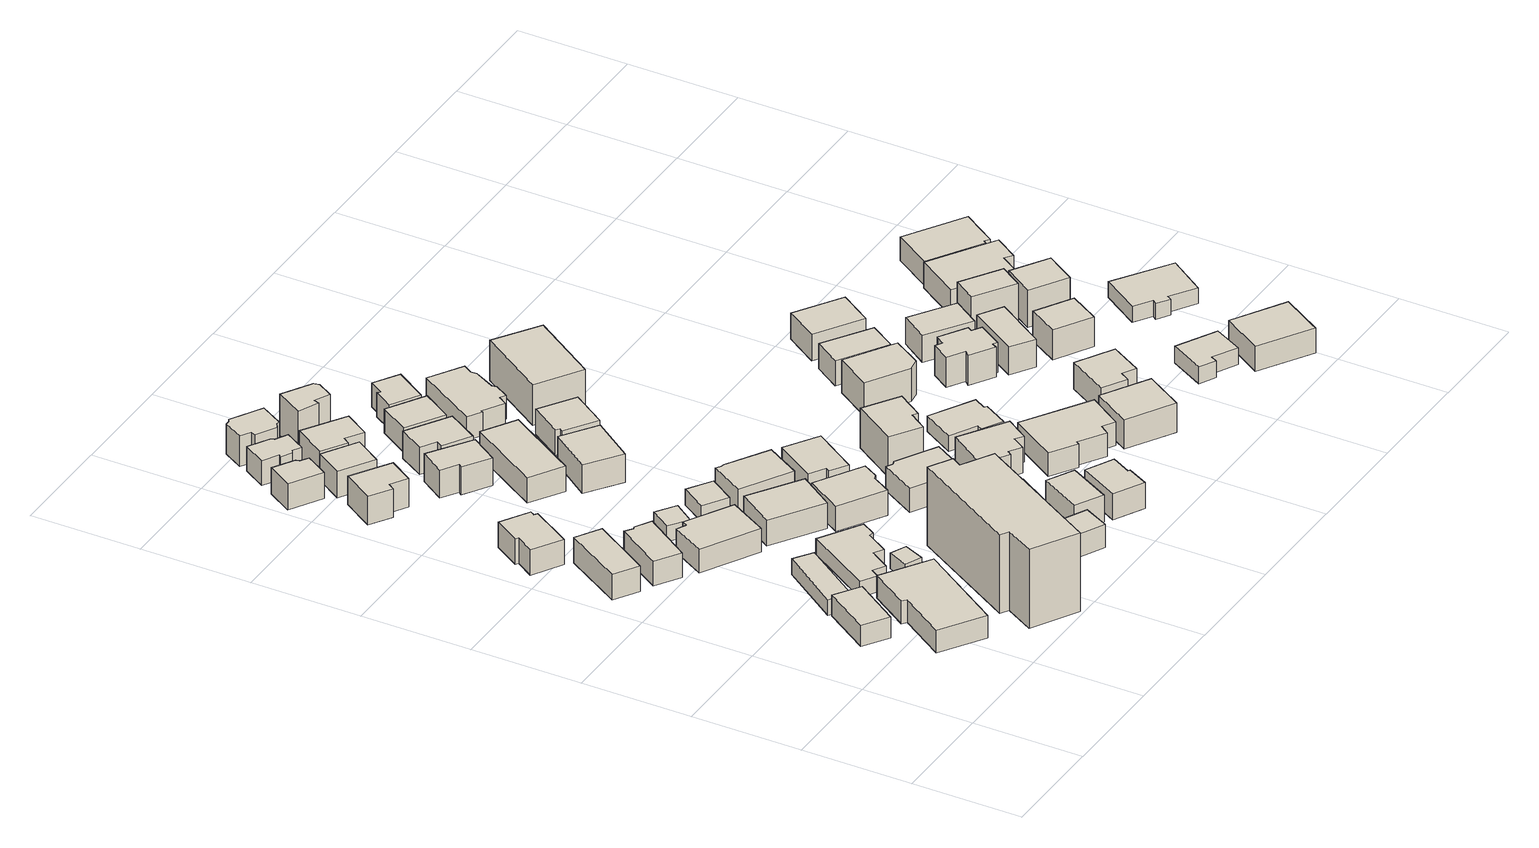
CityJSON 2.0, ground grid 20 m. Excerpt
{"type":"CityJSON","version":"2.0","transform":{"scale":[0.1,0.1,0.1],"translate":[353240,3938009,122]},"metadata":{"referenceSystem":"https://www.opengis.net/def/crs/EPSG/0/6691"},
"CityObjects":{
"building1":{"type":"Building","attributes":{"measuredHeight":4.6,"BuildingIDAttribute.prefecture":"14","BuildingIDAttribute.city":"14152","BuildingDetailAttribute.surveyYear":2015},"geometry":[{"type":"Solid","lod":"1","boundaries":[[[[0,1,2,3]],[[2,4,5,3]],[[1,6,4,2]],[[0,7,6,1]],[[3,5,7,0]],[[4,6,7,5]]]]}]},
"building2":{"type":"Building","attributes":{"usage":"411","measuredHeight":6,"storeysAboveGround":2,"BuildingIDAttribute.prefecture":"14","BuildingIDAttribute.city":"14152","BuildingDetailAttribute.totalFloorArea":105.89,"BuildingDetailAttribute.buildingFootprintArea":52.94,"BuildingDetailAttribute.buildingStructureType":"601","BuildingDetailAttribute.buildingStructureOrgType":"1","BuildingDetailAttribute.orgUsage":"10","BuildingDetailAttribute.surveyYear":2015},"geometry":[{"type":"Solid","lod":"1","boundaries":[[[[8,9,10,11]],[[10,12,13,11]],[[9,14,12,10]],[[8,15,14,9]],[[11,13,15,8]],[[12,14,15,13]]]]}]},
"building3":{"type":"Building","attributes":{"usage":"413","measuredHeight":6,"storeysAboveGround":2,"BuildingIDAttribute.prefecture":"14","BuildingIDAttribute.city":"14152","BuildingDetailAttribute.totalFloorArea":300.05,"BuildingDetailAttribute.buildingFootprintArea":150.02,"BuildingDetailAttribute.buildingStructureType":"601","BuildingDetailAttribute.buildingStructureOrgType":"1","BuildingDetailAttribute.orgUsage":"30","BuildingDetailAttribute.surveyYear":2015},"geometry":[{"type":"Solid","lod":"1","boundaries":[[[[16,17,18,19,20,21]],[[20,22,23,21]],[[19,24,22,20]],[[18,25,24,19]],[[17,26,25,18]],[[16,27,26,17]],[[21,23,27,16]],[[22,24,25,26,27,23]]]]}]},
"building4":{"type":"Building","attributes":{"usage":"413","storeysAboveGround":2,"BuildingIDAttribute.prefecture":"14","BuildingIDAttribute.city":"14152","BuildingDetailAttribute.totalFloorArea":141.41,"BuildingDetailAttribute.buildingFootprintArea":70.7,"BuildingDetailAttribute.buildingStructureType":"601","BuildingDetailAttribute.buildingStructureOrgType":"1","BuildingDetailAttribute.orgUsage":"30","BuildingDetailAttribute.surveyYear":2015},"geometry":[{"type":"Solid","lod":"1","boundaries":[[[[28,29,30,31]],[[30,32,33,31]],[[29,34,32,30]],[[28,35,34,29]],[[31,33,35,28]],[[32,34,35,33]]]]}]},
"building5":{"type":"Building","attributes":{"usage":"411","measuredHeight":5.7,"storeysAboveGround":2,"BuildingIDAttribute.prefecture":"14","BuildingIDAttribute.city":"14152","BuildingDetailAttribute.totalFloorArea":80.28,"BuildingDetailAttribute.buildingFootprintArea":40.14,"BuildingDetailAttribute.buildingStructureType":"601","BuildingDetailAttribute.buildingStructureOrgType":"1","BuildingDetailAttribute.orgUsage":"10","BuildingDetailAttribute.surveyYear":2015},"geometry":[{"type":"Solid","lod":"1","boundaries":[[[[36,37,38,39,40,41,42,43]],[[42,44,45,43]],[[41,46,44,42]],[[40,47,46,41]],[[39,48,47,40]],[[38,49,48,39]],[[37,50,49,38]],[[36,51,50,37]],[[43,45,51,36]],[[44,46,47,48,49,50,51,45]]]]}]},
"building6":{"type":"Building","attributes":{"usage":"411","measuredHeight":5.4,"storeysAboveGround":2,"BuildingIDAttribute.prefecture":"14","BuildingIDAttribute.city":"14152","BuildingDetailAttribute.totalFloorArea":88.8,"BuildingDetailAttribute.buildingFootprintArea":44.4,"BuildingDetailAttribute.buildingStructureType":"601","BuildingDetailAttribute.buildingStructureOrgType":"1","BuildingDetailAttribute.orgUsage":"10","BuildingDetailAttribute.surveyYear":2015},"geometry":[{"type":"Solid","lod":"1","boundaries":[[[[52,53,54,55,56,57]],[[56,58,59,57]],[[55,60,58,56]],[[54,61,60,55]],[[53,62,61,54]],[[52,63,62,53]],[[57,59,63,52]],[[58,60,61,62,63,59]]]]}]},
"building7":{"type":"Building","attributes":{"usage":"411","measuredHeight":6,"storeysAboveGround":2,"BuildingIDAttribute.prefecture":"14","BuildingIDAttribute.city":"14152","BuildingDetailAttribute.totalFloorArea":186.18,"BuildingDetailAttribute.buildingFootprintArea":93.09,"BuildingDetailAttribute.buildingStructureType":"610","BuildingDetailAttribute.buildingStructureOrgType":"2","BuildingDetailAttribute.orgUsage":"10","BuildingDetailAttribute.surveyYear":2015},"geometry":[{"type":"Solid","lod":"1","boundaries":[[[[64,65,66,67,68,69]],[[68,70,71,69]],[[67,72,70,68]],[[66,73,72,67]],[[65,74,73,66]],[[64,75,74,65]],[[69,71,75,64]],[[70,72,73,74,75,71]]]]}]},
"building8":{"type":"Building","attributes":{"usage":"411","storeysAboveGround":2,"BuildingIDAttribute.prefecture":"14","BuildingIDAttribute.city":"14152","BuildingDetailAttribute.totalFloorArea":163.72,"BuildingDetailAttribute.buildingFootprintArea":81.86,"BuildingDetailAttribute.buildingStructureType":"601","BuildingDetailAttribute.buildingStructureOrgType":"1","BuildingDetailAttribute.orgUsage":"10","BuildingDetailAttribute.surveyYear":2015},"geometry":[{"type":"Solid","lod":"1","boundaries":[[[[76,77,78,79,80,81,82,83,84,85]],[[84,86,87,85]],[[83,88,86,84]],[[82,89,88,83]],[[81,90,89,82]],[[80,91,90,81]],[[79,92,91,80]],[[78,93,92,79]],[[77,94,93,78]],[[76,95,94,77]],[[85,87,95,76]],[[86,88,89,90,91,92,93,94,95,87]]]]}]},
"building9":{"type":"Building","attributes":{"usage":"411","measuredHeight":5.7,"storeysAboveGround":2,"BuildingIDAttribute.prefecture":"14","BuildingIDAttribute.city":"14152","BuildingDetailAttribute.totalFloorArea":58.05,"BuildingDetailAttribute.buildingFootprintArea":29.03,"BuildingDetailAttribute.buildingStructureType":"601","BuildingDetailAttribute.buildingStructureOrgType":"1","BuildingDetailAttribute.orgUsage":"10","BuildingDetailAttribute.surveyYear":2015},"geometry":[{"type":"Solid","lod":"1","boundaries":[[[[96,97,98,99,100,101]],[[100,102,103,101]],[[99,104,102,100]],[[98,105,104,99]],[[97,106,105,98]],[[96,107,106,97]],[[101,103,107,96]],[[102,104,105,106,107,103]]]]}]},
"building10":{"type":"Building","attributes":{"usage":"411","storeysAboveGround":1,"BuildingIDAttribute.prefecture":"14","BuildingIDAttribute.city":"14152","BuildingDetailAttribute.totalFloorArea":13.09,"BuildingDetailAttribute.buildingFootprintArea":13.09,"BuildingDetailAttribute.buildingStructureType":"601","BuildingDetailAttribute.buildingStructureOrgType":"1","BuildingDetailAttribute.orgUsage":"10","BuildingDetailAttribute.surveyYear":2015},"geometry":[{"type":"Solid","lod":"1","boundaries":[[[[108,109,110,111]],[[110,112,113,111]],[[109,114,112,110]],[[108,115,114,109]],[[111,113,115,108]],[[112,114,115,113]]]]}]},
"building11":{"type":"Building","attributes":{"usage":"411","measuredHeight":6,"storeysAboveGround":2,"BuildingIDAttribute.prefecture":"14","BuildingIDAttribute.city":"14152","BuildingDetailAttribute.totalFloorArea":49.78,"BuildingDetailAttribute.buildingFootprintArea":24.89,"BuildingDetailAttribute.buildingStructureType":"601","BuildingDetailAttribute.buildingStructureOrgType":"1","BuildingDetailAttribute.orgUsage":"10","BuildingDetailAttribute.surveyYear":2015},"geometry":[{"type":"Solid","lod":"1","boundaries":[[[[116,117,118,119,120,121]],[[120,122,123,121]],[[119,124,122,120]],[[118,125,124,119]],[[117,126,125,118]],[[116,127,126,117]],[[121,123,127,116]],[[122,124,125,126,127,123]]]]}]},
"building12":{"type":"Building","attributes":{"usage":"414","measuredHeight":18.8,"storeysAboveGround":6,"BuildingIDAttribute.prefecture":"14","BuildingIDAttribute.city":"14152","BuildingDetailAttribute.totalFloorArea":1566.96,"BuildingDetailAttribute.buildingFootprintArea":261.16,"BuildingDetailAttribute.buildingStructureType":"610","BuildingDetailAttribute.buildingStructureOrgType":"2","BuildingDetailAttribute.orgUsage":"44","BuildingDetailAttribute.surveyYear":2015},"geometry":[{"type":"Solid","lod":"1","boundaries":[[[[128,129,130,131,132,133,134,135]],[[134,136,137,135]],[[133,138,136,134]],[[132,139,138,133]],[[131,140,139,132]],[[130,141,140,131]],[[129,142,141,130]],[[128,143,142,129]],[[135,137,143,128]],[[136,138,139,140,141,142,143,137]]]]}]},
"building13":{"type":"Building","attributes":{"BuildingIDAttribute.prefecture":"14","BuildingIDAttribute.city":"14152","BuildingDetailAttribute.surveyYear":2015},"geometry":[{"type":"Solid","lod":"1","boundaries":[[[[144,145,146,147]],[[146,148,149,147]],[[145,150,148,146]],[[144,151,150,145]],[[147,149,151,144]],[[148,150,151,149]]]]}]},
"building14":{"type":"Building","attributes":{"usage":"411","measuredHeight":5.6,"storeysAboveGround":2,"BuildingIDAttribute.prefecture":"14","BuildingIDAttribute.city":"14152","BuildingDetailAttribute.totalFloorArea":69.3,"BuildingDetailAttribute.buildingFootprintArea":34.65,"BuildingDetailAttribute.buildingStructureType":"601","BuildingDetailAttribute.buildingStructureOrgType":"1","BuildingDetailAttribute.orgUsage":"10","BuildingDetailAttribute.surveyYear":2015},"geometry":[{"type":"Solid","lod":"1","boundaries":[[[[152,153,154,155]],[[154,156,157,155]],[[153,158,156,154]],[[152,159,158,153]],[[155,157,159,152]],[[156,158,159,157]]]]}]},
"building15":{"type":"Building","attributes":{"usage":"411","measuredHeight":5.2,"storeysAboveGround":2,"BuildingIDAttribute.prefecture":"14","BuildingIDAttribute.city":"14152","BuildingDetailAttribute.totalFloorArea":59.67,"BuildingDetailAttribute.buildingFootprintArea":29.83,"BuildingDetailAttribute.buildingStructureType":"601","BuildingDetailAttribute.buildingStructureOrgType":"1","BuildingDetailAttribute.orgUsage":"10","BuildingDetailAttribute.surveyYear":2015},"geometry":[{"type":"Solid","lod":"1","boundaries":[[[[160,161,162,163,164,165,166,167,168,169]],[[168,170,171,169]],[[167,172,170,168]],[[166,173,172,167]],[[165,174,173,166]],[[164,175,174,165]],[[163,176,175,164]],[[162,177,176,163]],[[161,178,177,162]],[[160,179,178,161]],[[169,171,179,160]],[[170,172,173,174,175,176,177,178,179,171]]]]}]},
"building16":{"type":"Building","attributes":{"usage":"411","measuredHeight":6,"storeysAboveGround":2,"BuildingIDAttribute.prefecture":"14","BuildingIDAttribute.city":"14152","BuildingDetailAttribute.totalFloorArea":144.19,"BuildingDetailAttribute.buildingFootprintArea":72.1,"BuildingDetailAttribute.buildingStructureType":"601","BuildingDetailAttribute.buildingStructureOrgType":"1","BuildingDetailAttribute.orgUsage":"10","BuildingDetailAttribute.surveyYear":2015},"geometry":[{"type":"Solid","lod":"1","boundaries":[[[[180,181,182,183]],[[182,184,185,183]],[[181,186,184,182]],[[180,187,186,181]],[[183,185,187,180]],[[184,186,187,185]]]]}]},
"building17":{"type":"Building","attributes":{"usage":"411","measuredHeight":6.2,"storeysAboveGround":2,"BuildingIDAttribute.prefecture":"14","BuildingIDAttribute.city":"14152","BuildingDetailAttribute.totalFloorArea":109.78,"BuildingDetailAttribute.buildingFootprintArea":54.89,"BuildingDetailAttribute.buildingStructureType":"601","BuildingDetailAttribute.buildingStructureOrgType":"1","BuildingDetailAttribute.orgUsage":"10","BuildingDetailAttribute.surveyYear":2015},"geometry":[{"type":"Solid","lod":"1","boundaries":[[[[188,189,190,191,192,193]],[[192,194,195,193]],[[191,196,194,192]],[[190,197,196,191]],[[189,198,197,190]],[[188,199,198,189]],[[193,195,199,188]],[[194,196,197,198,199,195]]]]}]},
"building18":{"type":"Building","attributes":{"usage":"412","measuredHeight":6.4,"storeysAboveGround":2,"BuildingIDAttribute.prefecture":"14","BuildingIDAttribute.city":"14152","BuildingDetailAttribute.totalFloorArea":69.76,"BuildingDetailAttribute.buildingFootprintArea":34.88,"BuildingDetailAttribute.buildingStructureType":"601","BuildingDetailAttribute.buildingStructureOrgType":"1","BuildingDetailAttribute.orgUsage":"20","BuildingDetailAttribute.surveyYear":2015},"geometry":[{"type":"Solid","lod":"1","boundaries":[[[[200,201,202,203,204,205,206,207,208,209]],[[208,210,211,209]],[[207,212,210,208]],[[206,213,212,207]],[[205,214,213,206]],[[204,215,214,205]],[[203,216,215,204]],[[202,217,216,203]],[[201,218,217,202]],[[200,219,218,201]],[[209,211,219,200]],[[210,212,213,214,215,216,217,218,219,211]]]]}]},
"building19":{"type":"Building","attributes":{"BuildingIDAttribute.prefecture":"14","BuildingIDAttribute.city":"14152","BuildingDetailAttribute.surveyYear":2015},"geometry":[{"type":"Solid","lod":"1","boundaries":[[[[220,221,222,223]],[[222,224,225,223]],[[221,226,224,222]],[[220,227,226,221]],[[223,225,227,220]],[[224,226,227,225]]]]}]},
"building20":{"type":"Building","attributes":{"usage":"411","measuredHeight":5.7,"storeysAboveGround":2,"BuildingIDAttribute.prefecture":"14","BuildingIDAttribute.city":"14152","BuildingDetailAttribute.totalFloorArea":49.95,"BuildingDetailAttribute.buildingFootprintArea":24.97,"BuildingDetailAttribute.buildingStructureType":"601","BuildingDetailAttribute.buildingStructureOrgType":"1","BuildingDetailAttribute.orgUsage":"10","BuildingDetailAttribute.surveyYear":2015},"geometry":[{"type":"Solid","lod":"1","boundaries":[[[[228,229,230,231,232,233]],[[232,234,235,233]],[[231,236,234,232]],[[230,237,236,231]],[[229,238,237,230]],[[228,239,238,229]],[[233,235,239,228]],[[234,236,237,238,239,235]]]]}]},
"building21":{"type":"Building","attributes":{"usage":"413","measuredHeight":4.7,"storeysAboveGround":2,"BuildingIDAttribute.prefecture":"14","BuildingIDAttribute.city":"14152","BuildingDetailAttribute.totalFloorArea":68.9,"BuildingDetailAttribute.buildingFootprintArea":34.45,"BuildingDetailAttribute.buildingStructureType":"601","BuildingDetailAttribute.buildingStructureOrgType":"1","BuildingDetailAttribute.orgUsage":"30","BuildingDetailAttribute.surveyYear":2015},"geometry":[{"type":"Solid","lod":"1","boundaries":[[[[240,241,242,243]],[[242,244,245,243]],[[241,246,244,242]],[[240,247,246,241]],[[243,245,247,240]],[[244,246,247,245]]]]}]},
"building22":{"type":"Building","attributes":{"usage":"412","measuredHeight":5.2,"storeysAboveGround":2,"BuildingIDAttribute.prefecture":"14","BuildingIDAttribute.city":"14152","BuildingDetailAttribute.totalFloorArea":180.11,"BuildingDetailAttribute.buildingFootprintArea":90.05,"BuildingDetailAttribute.buildingStructureType":"601","BuildingDetailAttribute.buildingStructureOrgType":"1","BuildingDetailAttribute.orgUsage":"20","BuildingDetailAttribute.surveyYear":2015},"geometry":[{"type":"Solid","lod":"1","boundaries":[[[[248,249,250,251]],[[250,252,253,251]],[[249,254,252,250]],[[248,255,254,249]],[[251,253,255,248]],[[252,254,255,253]]]]}]},
"building23":{"type":"Building","attributes":{"usage":"411","measuredHeight":5.9,"storeysAboveGround":1,"BuildingIDAttribute.prefecture":"14","BuildingIDAttribute.city":"14152","BuildingDetailAttribute.totalFloorArea":75.2,"BuildingDetailAttribute.buildingFootprintArea":75.2,"BuildingDetailAttribute.buildingStructureType":"601","BuildingDetailAttribute.buildingStructureOrgType":"1","BuildingDetailAttribute.orgUsage":"10","BuildingDetailAttribute.surveyYear":2015},"geometry":[{"type":"Solid","lod":"1","boundaries":[[[[256,257,258,259,260,261]],[[260,262,263,261]],[[259,264,262,260]],[[258,265,264,259]],[[257,266,265,258]],[[256,267,266,257]],[[261,263,267,256]],[[262,264,265,266,267,263]]]]}]},
"building24":{"type":"Building","attributes":{"usage":"411","measuredHeight":5.9,"storeysAboveGround":2,"BuildingIDAttribute.prefecture":"14","BuildingIDAttribute.city":"14152","BuildingDetailAttribute.totalFloorArea":64.54,"BuildingDetailAttribute.buildingFootprintArea":32.27,"BuildingDetailAttribute.buildingStructureType":"601","BuildingDetailAttribute.buildingStructureOrgType":"1","BuildingDetailAttribute.orgUsage":"10","BuildingDetailAttribute.surveyYear":2015},"geometry":[{"type":"Solid","lod":"1","boundaries":[[[[268,269,270,271,272,273]],[[272,274,275,273]],[[271,276,274,272]],[[270,277,276,271]],[[269,278,277,270]],[[268,279,278,269]],[[273,275,279,268]],[[274,276,277,278,279,275]]]]}]},
"building25":{"type":"Building","attributes":{"usage":"411","measuredHeight":5.9,"storeysAboveGround":2,"BuildingIDAttribute.prefecture":"14","BuildingIDAttribute.city":"14152","BuildingDetailAttribute.totalFloorArea":127.9,"BuildingDetailAttribute.buildingFootprintArea":63.95,"BuildingDetailAttribute.buildingStructureType":"601","BuildingDetailAttribute.buildingStructureOrgType":"1","BuildingDetailAttribute.orgUsage":"10","BuildingDetailAttribute.surveyYear":2015},"geometry":[{"type":"Solid","lod":"1","boundaries":[[[[280,281,282,283,284,285]],[[284,286,287,285]],[[283,288,286,284]],[[282,289,288,283]],[[281,290,289,282]],[[280,291,290,281]],[[285,287,291,280]],[[286,288,289,290,291,287]]]]}]},
"building26":{"type":"Building","attributes":{"usage":"411","measuredHeight":6.4,"storeysAboveGround":2,"BuildingIDAttribute.prefecture":"14","BuildingIDAttribute.city":"14152","BuildingDetailAttribute.totalFloorArea":92.54,"BuildingDetailAttribute.buildingFootprintArea":46.27,"BuildingDetailAttribute.buildingStructureType":"601","BuildingDetailAttribute.buildingStructureOrgType":"1","BuildingDetailAttribute.orgUsage":"10","BuildingDetailAttribute.surveyYear":2015},"geometry":[{"type":"Solid","lod":"1","boundaries":[[[[292,293,294,295]],[[294,296,297,295]],[[293,298,296,294]],[[292,299,298,293]],[[295,297,299,292]],[[296,298,299,297]]]]}]},
"building27":{"type":"Building","attributes":{"usage":"411","measuredHeight":8.4,"storeysAboveGround":3,"BuildingIDAttribute.prefecture":"14","BuildingIDAttribute.city":"14152","BuildingDetailAttribute.totalFloorArea":86.02,"BuildingDetailAttribute.buildingFootprintArea":28.67,"BuildingDetailAttribute.buildingStructureType":"601","BuildingDetailAttribute.buildingStructureOrgType":"1","BuildingDetailAttribute.orgUsage":"10","BuildingDetailAttribute.surveyYear":2015},"geometry":[{"type":"Solid","lod":"1","boundaries":[[[[300,301,302,303,304,305,306]],[[305,307,308,306]],[[304,309,307,305]],[[303,310,309,304]],[[302,311,310,303]],[[301,312,311,302]],[[300,313,312,301]],[[306,308,313,300]],[[307,309,310,311,312,313,308]]]]}]},
"building28":{"type":"Building","attributes":{"usage":"411","storeysAboveGround":2,"BuildingIDAttribute.prefecture":"14","BuildingIDAttribute.city":"14152","BuildingDetailAttribute.totalFloorArea":96.81,"BuildingDetailAttribute.buildingFootprintArea":48.41,"BuildingDetailAttribute.buildingStructureType":"601","BuildingDetailAttribute.buildingStructureOrgType":"1","BuildingDetailAttribute.orgUsage":"10","BuildingDetailAttribute.surveyYear":2015},"geometry":[{"type":"Solid","lod":"1","boundaries":[[[[314,315,316,317,318,319]],[[318,320,321,319]],[[317,322,320,318]],[[316,323,322,317]],[[315,324,323,316]],[[314,325,324,315]],[[319,321,325,314]],[[320,322,323,324,325,321]]]]}]},
"building29":{"type":"Building","attributes":{"usage":"411","measuredHeight":5.3,"storeysAboveGround":2,"BuildingIDAttribute.prefecture":"14","BuildingIDAttribute.city":"14152","BuildingDetailAttribute.totalFloorArea":62.29,"BuildingDetailAttribute.buildingFootprintArea":31.14,"BuildingDetailAttribute.buildingStructureType":"601","BuildingDetailAttribute.buildingStructureOrgType":"1","BuildingDetailAttribute.orgUsage":"10","BuildingDetailAttribute.surveyYear":2015},"geometry":[{"type":"Solid","lod":"1","boundaries":[[[[326,327,328,329]],[[328,330,331,329]],[[327,332,330,328]],[[326,333,332,327]],[[329,331,333,326]],[[330,332,333,331]]]]}]},
"building30":{"type":"Building","attributes":{"usage":"411","measuredHeight":5.7,"storeysAboveGround":2,"BuildingIDAttribute.prefecture":"14","BuildingIDAttribute.city":"14152","BuildingDetailAttribute.totalFloorArea":80.16,"BuildingDetailAttribute.buildingFootprintArea":40.08,"BuildingDetailAttribute.buildingStructureType":"601","BuildingDetailAttribute.buildingStructureOrgType":"1","BuildingDetailAttribute.orgUsage":"10","BuildingDetailAttribute.surveyYear":2015},"geometry":[{"type":"Solid","lod":"1","boundaries":[[[[334,335,336,337]],[[336,338,339,337]],[[335,340,338,336]],[[334,341,340,335]],[[337,339,341,334]],[[338,340,341,339]]]]}]},
"building31":{"type":"Building","attributes":{"usage":"411","measuredHeight":5.5,"storeysAboveGround":2,"BuildingIDAttribute.prefecture":"14","BuildingIDAttribute.city":"14152","BuildingDetailAttribute.totalFloorArea":132.41,"BuildingDetailAttribute.buildingFootprintArea":66.21,"BuildingDetailAttribute.buildingStructureType":"601","BuildingDetailAttribute.buildingStructureOrgType":"1","BuildingDetailAttribute.orgUsage":"10","BuildingDetailAttribute.surveyYear":2015},"geometry":[{"type":"Solid","lod":"1","boundaries":[[[[342,343,344,345,346,347,348,349]],[[348,350,351,349]],[[347,352,350,348]],[[346,353,352,347]],[[345,354,353,346]],[[344,355,354,345]],[[343,356,355,344]],[[342,357,356,343]],[[349,351,357,342]],[[350,352,353,354,355,356,357,351]]]]}]},
"building32":{"type":"Building","attributes":{"usage":"412","measuredHeight":4.6,"storeysAboveGround":2,"BuildingIDAttribute.prefecture":"14","BuildingIDAttribute.city":"14152","BuildingDetailAttribute.totalFloorArea":107.12,"BuildingDetailAttribute.buildingFootprintArea":53.56,"BuildingDetailAttribute.buildingStructureType":"601","BuildingDetailAttribute.buildingStructureOrgType":"1","BuildingDetailAttribute.orgUsage":"20","BuildingDetailAttribute.surveyYear":2015},"geometry":[{"type":"Solid","lod":"1","boundaries":[[[[358,359,360,361,362,363]],[[362,364,365,363]],[[361,366,364,362]],[[360,367,366,361]],[[359,368,367,360]],[[358,369,368,359]],[[363,365,369,358]],[[364,366,367,368,369,365]]]]}]},
"building33":{"type":"Building","attributes":{"usage":"411","measuredHeight":5.5,"storeysAboveGround":2,"BuildingIDAttribute.prefecture":"14","BuildingIDAttribute.city":"14152","BuildingDetailAttribute.totalFloorArea":79.82,"BuildingDetailAttribute.buildingFootprintArea":39.91,"BuildingDetailAttribute.buildingStructureType":"601","BuildingDetailAttribute.buildingStructureOrgType":"1","BuildingDetailAttribute.orgUsage":"10","BuildingDetailAttribute.surveyYear":2015},"geometry":[{"type":"Solid","lod":"1","boundaries":[[[[370,371,372,373,374,375]],[[374,376,377,375]],[[373,378,376,374]],[[372,379,378,373]],[[371,380,379,372]],[[370,381,380,371]],[[375,377,381,370]],[[376,378,379,380,381,377]]]]}]},
"building34":{"type":"Building","attributes":{"usage":"411","measuredHeight":5.6,"storeysAboveGround":2,"BuildingIDAttribute.prefecture":"14","BuildingIDAttribute.city":"14152","BuildingDetailAttribute.totalFloorArea":82.02,"BuildingDetailAttribute.buildingFootprintArea":41.01,"BuildingDetailAttribute.buildingStructureType":"601","BuildingDetailAttribute.buildingStructureOrgType":"1","BuildingDetailAttribute.orgUsage":"10","BuildingDetailAttribute.surveyYear":2015},"geometry":[{"type":"Solid","lod":"1","boundaries":[[[[382,383,384,385,386,387]],[[386,388,389,387]],[[385,390,388,386]],[[384,391,390,385]],[[383,392,391,384]],[[382,393,392,383]],[[387,389,393,382]],[[388,390,391,392,393,389]]]]}]},
"building35":{"type":"Building","attributes":{"usage":"411","measuredHeight":5,"storeysAboveGround":2,"BuildingIDAttribute.prefecture":"14","BuildingIDAttribute.city":"14152","BuildingDetailAttribute.totalFloorArea":56.29,"BuildingDetailAttribute.buildingFootprintArea":28.15,"BuildingDetailAttribute.buildingStructureType":"601","BuildingDetailAttribute.buildingStructureOrgType":"1","BuildingDetailAttribute.orgUsage":"10","BuildingDetailAttribute.surveyYear":2015},"geometry":[{"type":"Solid","lod":"1","boundaries":[[[[394,395,396,397,398,399]],[[398,400,401,399]],[[397,402,400,398]],[[396,403,402,397]],[[395,404,403,396]],[[394,405,404,395]],[[399,401,405,394]],[[400,402,403,404,405,401]]]]}]},
"building36":{"type":"Building","attributes":{"usage":"411","measuredHeight":6,"storeysAboveGround":2,"BuildingIDAttribute.prefecture":"14","BuildingIDAttribute.city":"14152","BuildingDetailAttribute.totalFloorArea":165.97,"BuildingDetailAttribute.buildingFootprintArea":82.99,"BuildingDetailAttribute.buildingStructureType":"601","BuildingDetailAttribute.buildingStructureOrgType":"1","BuildingDetailAttribute.orgUsage":"10","BuildingDetailAttribute.surveyYear":2015},"geometry":[{"type":"Solid","lod":"1","boundaries":[[[[406,407,408,409,410,411,412,413,414,415,416,417]],[[416,418,419,417]],[[415,420,418,416]],[[414,421,420,415]],[[413,422,421,414]],[[412,423,422,413]],[[411,424,423,412]],[[410,425,424,411]],[[409,426,425,410]],[[408,427,426,409]],[[407,428,427,408]],[[406,429,428,407]],[[417,419,429,406]],[[418,420,421,422,423,424,425,426,427,428,429,419]]]]}]},
"building37":{"type":"Building","attributes":{"usage":"413","measuredHeight":8,"storeysAboveGround":3,"BuildingIDAttribute.prefecture":"14","BuildingIDAttribute.city":"14152","BuildingDetailAttribute.totalFloorArea":166.76,"BuildingDetailAttribute.buildingFootprintArea":55.59,"BuildingDetailAttribute.buildingStructureType":"601","BuildingDetailAttribute.buildingStructureOrgType":"1","BuildingDetailAttribute.orgUsage":"30","BuildingDetailAttribute.surveyYear":2015},"geometry":[{"type":"Solid","lod":"1","boundaries":[[[[430,431,432,433,434,435]],[[434,436,437,435]],[[433,438,436,434]],[[432,439,438,433]],[[431,440,439,432]],[[430,441,440,431]],[[435,437,441,430]],[[436,438,439,440,441,437]]]]}]},
"building38":{"type":"Building","attributes":{"usage":"411","measuredHeight":5.6,"storeysAboveGround":2,"BuildingIDAttribute.prefecture":"14","BuildingIDAttribute.city":"14152","BuildingDetailAttribute.totalFloorArea":98.26,"BuildingDetailAttribute.buildingFootprintArea":49.13,"BuildingDetailAttribute.buildingStructureType":"601","BuildingDetailAttribute.buildingStructureOrgType":"1","BuildingDetailAttribute.orgUsage":"10","BuildingDetailAttribute.surveyYear":2015},"geometry":[{"type":"Solid","lod":"1","boundaries":[[[[442,443,444,445,446,447,448,449,450,451]],[[450,452,453,451]],[[449,454,452,450]],[[448,455,454,449]],[[447,456,455,448]],[[446,457,456,447]],[[445,458,457,446]],[[444,459,458,445]],[[443,460,459,444]],[[442,461,460,443]],[[451,453,461,442]],[[452,454,455,456,457,458,459,460,461,453]]]]}]},
"building39":{"type":"Building","attributes":{"usage":"414","measuredHeight":7.9,"storeysAboveGround":3,"BuildingIDAttribute.prefecture":"14","BuildingIDAttribute.city":"14152","BuildingDetailAttribute.totalFloorArea":394.83,"BuildingDetailAttribute.buildingFootprintArea":131.61,"BuildingDetailAttribute.buildingStructureType":"610","BuildingDetailAttribute.buildingStructureOrgType":"2","BuildingDetailAttribute.orgUsage":"44","BuildingDetailAttribute.surveyYear":2015},"geometry":[{"type":"Solid","lod":"1","boundaries":[[[[462,463,464,465]],[[464,466,467,465]],[[463,468,466,464]],[[462,469,468,463]],[[465,467,469,462]],[[466,468,469,467]]]]}]},
"building40":{"type":"Building","attributes":{"usage":"411","measuredHeight":5.4,"storeysAboveGround":2,"BuildingIDAttribute.prefecture":"14","BuildingIDAttribute.city":"14152","BuildingDetailAttribute.totalFloorArea":158.38,"BuildingDetailAttribute.buildingFootprintArea":79.19,"BuildingDetailAttribute.buildingStructureType":"601","BuildingDetailAttribute.buildingStructureOrgType":"1","BuildingDetailAttribute.orgUsage":"10","BuildingDetailAttribute.surveyYear":2015},"geometry":[{"type":"Solid","lod":"1","boundaries":[[[[470,471,472,473,474,475,476,477]],[[476,478,479,477]],[[475,480,478,476]],[[474,481,480,475]],[[473,482,481,474]],[[472,483,482,473]],[[471,484,483,472]],[[470,485,484,471]],[[477,479,485,470]],[[478,480,481,482,483,484,485,479]]]]}]},
"building41":{"type":"Building","attributes":{"usage":"411","storeysAboveGround":2,"BuildingIDAttribute.prefecture":"14","BuildingIDAttribute.city":"14152","BuildingDetailAttribute.totalFloorArea":113.69,"BuildingDetailAttribute.buildingFootprintArea":56.84,"BuildingDetailAttribute.buildingStructureType":"601","BuildingDetailAttribute.buildingStructureOrgType":"1","BuildingDetailAttribute.orgUsage":"10","BuildingDetailAttribute.surveyYear":2015},"geometry":[{"type":"Solid","lod":"1","boundaries":[[[[486,487,488,489,490,491,492,493]],[[492,494,495,493]],[[491,496,494,492]],[[490,497,496,491]],[[489,498,497,490]],[[488,499,498,489]],[[487,500,499,488]],[[486,501,500,487]],[[493,495,501,486]],[[494,496,497,498,499,500,501,495]]]]}]},
"building42":{"type":"Building","attributes":{"usage":"411","measuredHeight":6.6,"storeysAboveGround":2,"BuildingIDAttribute.prefecture":"14","BuildingIDAttribute.city":"14152","BuildingDetailAttribute.totalFloorArea":132.36,"BuildingDetailAttribute.buildingFootprintArea":66.18,"BuildingDetailAttribute.buildingStructureType":"601","BuildingDetailAttribute.buildingStructureOrgType":"1","BuildingDetailAttribute.orgUsage":"10","BuildingDetailAttribute.surveyYear":2015},"geometry":[{"type":"Solid","lod":"1","boundaries":[[[[502,503,504,505]],[[504,506,507,505]],[[503,508,506,504]],[[502,509,508,503]],[[505,507,509,502]],[[506,508,509,507]]]]}]},
"building43":{"type":"Building","attributes":{"usage":"411","measuredHeight":7.8,"storeysAboveGround":2,"BuildingIDAttribute.prefecture":"14","BuildingIDAttribute.city":"14152","BuildingDetailAttribute.totalFloorArea":71.87,"BuildingDetailAttribute.buildingFootprintArea":35.94,"BuildingDetailAttribute.buildingStructureType":"601","BuildingDetailAttribute.buildingStructureOrgType":"1","BuildingDetailAttribute.orgUsage":"10","BuildingDetailAttribute.surveyYear":2015},"geometry":[{"type":"Solid","lod":"1","boundaries":[[[[510,511,512,513,514]],[[513,515,516,514]],[[512,517,515,513]],[[511,518,517,512]],[[510,519,518,511]],[[514,516,519,510]],[[515,517,518,519,516]]]]}]},
"building44":{"type":"Building","attributes":{"usage":"411","measuredHeight":5.4,"storeysAboveGround":1,"BuildingIDAttribute.prefecture":"14","BuildingIDAttribute.city":"14152","BuildingDetailAttribute.totalFloorArea":42.52,"BuildingDetailAttribute.buildingFootprintArea":42.52,"BuildingDetailAttribute.buildingStructureType":"601","BuildingDetailAttribute.buildingStructureOrgType":"1","BuildingDetailAttribute.orgUsage":"10","BuildingDetailAttribute.surveyYear":2015},"geometry":[{"type":"Solid","lod":"1","boundaries":[[[[520,521,522,523]],[[522,524,525,523]],[[521,526,524,522]],[[520,527,526,521]],[[523,525,527,520]],[[524,526,527,525]]]]}]},
"building45":{"type":"Building","attributes":{"usage":"411","measuredHeight":6.1,"storeysAboveGround":2,"BuildingIDAttribute.prefecture":"14","BuildingIDAttribute.city":"14152","BuildingDetailAttribute.totalFloorArea":101.94,"BuildingDetailAttribute.buildingFootprintArea":50.97,"BuildingDetailAttribute.buildingStructureType":"601","BuildingDetailAttribute.buildingStructureOrgType":"1","BuildingDetailAttribute.orgUsage":"10","BuildingDetailAttribute.surveyYear":2015},"geometry":[{"type":"Solid","lod":"1","boundaries":[[[[528,529,530,531,532,533]],[[532,534,535,533]],[[531,536,534,532]],[[530,537,536,531]],[[529,538,537,530]],[[528,539,538,529]],[[533,535,539,528]],[[534,536,537,538,539,535]]]]}]},
"building46":{"type":"Building","attributes":{"usage":"411","measuredHeight":6.7,"storeysAboveGround":2,"BuildingIDAttribute.prefecture":"14","BuildingIDAttribute.city":"14152","BuildingDetailAttribute.totalFloorArea":74.41,"BuildingDetailAttribute.buildingFootprintArea":37.21,"BuildingDetailAttribute.buildingStructureType":"601","BuildingDetailAttribute.buildingStructureOrgType":"1","BuildingDetailAttribute.orgUsage":"10","BuildingDetailAttribute.surveyYear":2015},"geometry":[{"type":"Solid","lod":"1","boundaries":[[[[540,541,542,543,544,545,546,547,548,549,550,551]],[[550,552,553,551]],[[549,554,552,550]],[[548,555,554,549]],[[547,556,555,548]],[[546,557,556,547]],[[545,558,557,546]],[[544,559,558,545]],[[543,560,559,544]],[[542,561,560,543]],[[541,562,561,542]],[[540,563,562,541]],[[551,553,563,540]],[[552,554,555,556,557,558,559,560,561,562,563,553]]]]}]},
"building47":{"type":"Building","attributes":{"usage":"411","measuredHeight":5.9,"storeysAboveGround":2,"BuildingIDAttribute.prefecture":"14","BuildingIDAttribute.city":"14152","BuildingDetailAttribute.totalFloorArea":148.12,"BuildingDetailAttribute.buildingFootprintArea":74.06,"BuildingDetailAttribute.buildingStructureType":"601","BuildingDetailAttribute.buildingStructureOrgType":"1","BuildingDetailAttribute.orgUsage":"10","BuildingDetailAttribute.surveyYear":2015},"geometry":[{"type":"Solid","lod":"1","boundaries":[[[[564,565,566,567]],[[566,568,569,567]],[[565,570,568,566]],[[564,571,570,565]],[[567,569,571,564]],[[568,570,571,569]]]]}]},
"building48":{"type":"Building","attributes":{"usage":"411","measuredHeight":6,"storeysAboveGround":2,"BuildingIDAttribute.prefecture":"14","BuildingIDAttribute.city":"14152","BuildingDetailAttribute.totalFloorArea":88.95,"BuildingDetailAttribute.buildingFootprintArea":44.48,"BuildingDetailAttribute.buildingStructureType":"601","BuildingDetailAttribute.buildingStructureOrgType":"1","BuildingDetailAttribute.orgUsage":"10","BuildingDetailAttribute.surveyYear":2015},"geometry":[{"type":"Solid","lod":"1","boundaries":[[[[572,573,574,575]],[[574,576,577,575]],[[573,578,576,574]],[[572,579,578,573]],[[575,577,579,572]],[[576,578,579,577]]]]}]},
"building49":{"type":"Building","attributes":{"usage":"411","measuredHeight":5.5,"storeysAboveGround":2,"BuildingIDAttribute.prefecture":"14","BuildingIDAttribute.city":"14152","BuildingDetailAttribute.totalFloorArea":74.82,"BuildingDetailAttribute.buildingFootprintArea":37.41,"BuildingDetailAttribute.buildingStructureType":"601","BuildingDetailAttribute.buildingStructureOrgType":"1","BuildingDetailAttribute.orgUsage":"10","BuildingDetailAttribute.surveyYear":2015},"geometry":[{"type":"Solid","lod":"1","boundaries":[[[[580,581,582,583]],[[582,584,585,583]],[[581,586,584,582]],[[580,587,586,581]],[[583,585,587,580]],[[584,586,587,585]]]]}]},
"building50":{"type":"Building","attributes":{"usage":"411","measuredHeight":5,"storeysAboveGround":2,"BuildingIDAttribute.prefecture":"14","BuildingIDAttribute.city":"14152","BuildingDetailAttribute.totalFloorArea":87.58,"BuildingDetailAttribute.buildingFootprintArea":43.79,"BuildingDetailAttribute.buildingStructureType":"601","BuildingDetailAttribute.buildingStructureOrgType":"1","BuildingDetailAttribute.orgUsage":"10","BuildingDetailAttribute.surveyYear":2015},"geometry":[{"type":"Solid","lod":"1","boundaries":[[[[588,589,590,591,592,593]],[[592,594,595,593]],[[591,596,594,592]],[[590,597,596,591]],[[589,598,597,590]],[[588,599,598,589]],[[593,595,599,588]],[[594,596,597,598,599,595]]]]}]},
"building51":{"type":"Building","attributes":{"usage":"411","measuredHeight":6.3,"storeysAboveGround":2,"BuildingIDAttribute.prefecture":"14","BuildingIDAttribute.city":"14152","BuildingDetailAttribute.totalFloorArea":79.43,"BuildingDetailAttribute.buildingFootprintArea":39.72,"BuildingDetailAttribute.buildingStructureType":"601","BuildingDetailAttribute.buildingStructureOrgType":"1","BuildingDetailAttribute.orgUsage":"10","BuildingDetailAttribute.surveyYear":2015},"geometry":[{"type":"Solid","lod":"1","boundaries":[[[[600,601,602,603]],[[602,604,605,603]],[[601,606,604,602]],[[600,607,606,601]],[[603,605,607,600]],[[604,606,607,605]]]]}]},
"building52":{"type":"Building","attributes":{"usage":"411","measuredHeight":7.9,"storeysAboveGround":3,"BuildingIDAttribute.prefecture":"14","BuildingIDAttribute.city":"14152","BuildingDetailAttribute.totalFloorArea":104.24,"BuildingDetailAttribute.buildingFootprintArea":34.75,"BuildingDetailAttribute.buildingStructureType":"601","BuildingDetailAttribute.buildingStructureOrgType":"1","BuildingDetailAttribute.orgUsage":"10","BuildingDetailAttribute.surveyYear":2015},"geometry":[{"type":"Solid","lod":"1","boundaries":[[[[608,609,610,611]],[[610,612,613,611]],[[609,614,612,610]],[[608,615,614,609]],[[611,613,615,608]],[[612,614,615,613]]]]}]},
"building53":{"type":"Building","attributes":{"usage":"411","measuredHeight":6.4,"storeysAboveGround":2,"BuildingIDAttribute.prefecture":"14","BuildingIDAttribute.city":"14152","BuildingDetailAttribute.totalFloorArea":160.02,"BuildingDetailAttribute.buildingFootprintArea":80.01,"BuildingDetailAttribute.buildingStructureType":"601","BuildingDetailAttribute.buildingStructureOrgType":"1","BuildingDetailAttribute.orgUsage":"10","BuildingDetailAttribute.surveyYear":2015},"geometry":[{"type":"Solid","lod":"1","boundaries":[[[[616,617,618,619]],[[618,620,621,619]],[[617,622,620,618]],[[616,623,622,617]],[[619,621,623,616]],[[620,622,623,621]]]]}]},
"building54":{"type":"Building","attributes":{"usage":"411","measuredHeight":7.4,"storeysAboveGround":3,"BuildingIDAttribute.prefecture":"14","BuildingIDAttribute.city":"14152","BuildingDetailAttribute.totalFloorArea":126.03,"BuildingDetailAttribute.buildingFootprintArea":42.01,"BuildingDetailAttribute.buildingStructureType":"610","BuildingDetailAttribute.buildingStructureOrgType":"2","BuildingDetailAttribute.orgUsage":"10","BuildingDetailAttribute.surveyYear":2015},"geometry":[{"type":"Solid","lod":"1","boundaries":[[[[624,625,626,627]],[[626,628,629,627]],[[625,630,628,626]],[[624,631,630,625]],[[627,629,631,624]],[[628,630,631,629]]]]}]},
"building55":{"type":"Building","attributes":{"usage":"411","measuredHeight":6,"storeysAboveGround":2,"BuildingIDAttribute.prefecture":"14","BuildingIDAttribute.city":"14152","BuildingDetailAttribute.totalFloorArea":196.58,"BuildingDetailAttribute.buildingFootprintArea":98.29,"BuildingDetailAttribute.buildingStructureType":"601","BuildingDetailAttribute.buildingStructureOrgType":"1","BuildingDetailAttribute.orgUsage":"10","BuildingDetailAttribute.surveyYear":2015},"geometry":[{"type":"Solid","lod":"1","boundaries":[[[[632,633,634,635,636,637]],[[636,638,639,637]],[[635,640,638,636]],[[634,641,640,635]],[[633,642,641,634]],[[632,643,642,633]],[[637,639,643,632]],[[638,640,641,642,643,639]]]]}]},
"building56":{"type":"Building","attributes":{"usage":"411","storeysAboveGround":2,"BuildingIDAttribute.prefecture":"14","BuildingIDAttribute.city":"14152","BuildingDetailAttribute.totalFloorArea":135.21,"BuildingDetailAttribute.buildingFootprintArea":67.61,"BuildingDetailAttribute.buildingStructureType":"601","BuildingDetailAttribute.buildingStructureOrgType":"1","BuildingDetailAttribute.orgUsage":"10","BuildingDetailAttribute.surveyYear":2015},"geometry":[{"type":"Solid","lod":"1","boundaries":[[[[644,645,646,647,648,649,650,651]],[[650,652,653,651]],[[649,654,652,650]],[[648,655,654,649]],[[647,656,655,648]],[[646,657,656,647]],[[645,658,657,646]],[[644,659,658,645]],[[651,653,659,644]],[[652,654,655,656,657,658,659,653]]]]}]},
"building57":{"type":"Building","attributes":{"usage":"411","measuredHeight":5.2,"storeysAboveGround":2,"BuildingIDAttribute.prefecture":"14","BuildingIDAttribute.city":"14152","BuildingDetailAttribute.totalFloorArea":120.86,"BuildingDetailAttribute.buildingFootprintArea":60.43,"BuildingDetailAttribute.buildingStructureType":"601","BuildingDetailAttribute.buildingStructureOrgType":"1","BuildingDetailAttribute.orgUsage":"10","BuildingDetailAttribute.surveyYear":2015},"geometry":[{"type":"Solid","lod":"1","boundaries":[[[[660,661,662,663,664,665]],[[664,666,667,665]],[[663,668,666,664]],[[662,669,668,663]],[[661,670,669,662]],[[660,671,670,661]],[[665,667,671,660]],[[666,668,669,670,671,667]]]]}]}
},
"vertices":[
[146,229,7],[102,259,7],[157,342,7],[202,312,7],[157,342,47],[202,312,47],[102,259,47],[146,229,47],
[70,642,8],[27,669,8],[91,774,8],[135,747,8],[91,774,57],[135,747,57],[27,669,57],[70,642,57],
[222,95,6],[145,146,6],[200,229,6],[192,235,6],[238,305,6],[324,249,6],[238,305,49],[324,249,49],[192,235,49],[200,229,49],[145,146,49],[222,95,49],
[155,348,7],[231,456,7],[264,433,7],[189,325,7],[264,433,37],[189,325,37],[231,456,37],[155,348,37],
[28,818,7],[49,851,7],[44,854,7],[74,902,7],[125,871,7],[120,863,7],[126,859,7],[81,786,7],[126,859,55],[81,786,55],[120,863,55],[125,871,55],[74,902,55],[44,854,55],[49,851,55],[28,818,55],
[139,604,7],[95,632,7],[149,715,7],[163,705,7],[168,707,7],[196,690,7],[168,707,54],[196,690,54],[163,705,54],[149,715,54],[95,632,54],[139,604,54],
[163,586,7],[198,647,7],[215,638,7],[220,648,7],[304,600,7],[264,529,7],[304,600,52],[264,529,52],[220,648,52],[215,638,52],[198,647,52],[163,586,52],
[300,450,7],[374,404,7],[358,378,7],[350,380,7],[325,340,7],[308,350,7],[285,314,7],[263,327,7],[253,312,7],[225,329,7],[253,312,37],[225,329,37],[263,327,37],[285,314,37],[308,350,37],[325,340,37],[350,380,37],[358,378,37],[374,404,37],[300,450,37],
[1,1244,11],[29,1289,11],[67,1266,11],[69,1259,11],[83,1250,11],[58,1209,11],[83,1250,61],[58,1209,61],[69,1259,61],[67,1266,61],[29,1289,61],[1,1244,61],
[334,277,7],[304,290,7],[321,327,7],[350,314,7],[321,327,37],[350,314,37],[304,290,37],[334,277,37],
[106,1082,8],[76,1101,8],[68,1089,8],[29,1114,8],[65,1170,8],[134,1126,8],[65,1170,62],[134,1126,62],[29,1114,62],[68,1089,62],[76,1101,62],[106,1082,62],
[360,3,6],[278,51,6],[308,103,6],[293,112,6],[409,308,6],[450,284,6],[439,266,6],[495,233,6],[439,266,156],[495,233,156],[450,284,156],[409,308,156],[293,112,156],[308,103,156],[278,51,156],[360,3,156],
[243,713,7],[278,689,7],[251,651,7],[217,675,7],[251,651,37],[217,675,37],[278,689,37],[243,713,37],
[166,1205,8],[135,1156,8],[74,1194,8],[105,1243,8],[74,1194,58],[105,1243,58],[135,1156,58],[166,1205,58],
[68,1355,11],[105,1333,11],[108,1326,11],[130,1314,11],[108,1277,11],[93,1286,11],[86,1282,11],[68,1293,11],[71,1298,11],[43,1314,11],[71,1298,58],[43,1314,58],[68,1293,58],[86,1282,58],[93,1286,58],[108,1277,58],[130,1314,58],[108,1326,58],[105,1333,58],[68,1355,58],
[418,535,7],[374,470,7],[283,530,7],[327,596,7],[283,530,56],[327,596,56],[374,470,56],[418,535,56],
[224,995,8],[177,1026,8],[181,1032,8],[152,1051,8],[182,1096,8],[257,1045,8],[182,1096,61],[257,1045,61],[152,1051,61],[181,1032,61],[177,1026,61],[224,995,61],
[164,1377,11],[140,1336,11],[133,1337,11],[124,1331,11],[88,1352,11],[92,1360,11],[74,1371,11],[95,1407,11],[102,1407,11],[108,1410,11],[102,1407,69],[108,1410,69],[95,1407,69],[74,1371,69],[92,1360,69],[88,1352,69],[124,1331,69],[133,1337,69],[140,1336,69],[164,1377,69],
[339,628,6],[296,656,6],[326,702,6],[369,674,6],[326,702,36],[369,674,36],[296,656,36],[339,628,36],
[222,1255,8],[193,1210,8],[162,1230,8],[154,1218,8],[110,1246,8],[147,1303,8],[110,1246,59],[147,1303,59],[154,1218,59],[162,1230,59],[193,1210,59],[222,1255,59],
[469,93,7],[492,139,7],[563,103,7],[540,57,7],[563,103,51],[540,57,51],[492,139,51],[469,93,51],
[289,1054,7],[348,1017,7],[267,886,7],[208,923,7],[267,886,55],[208,923,55],[348,1017,55],[289,1054,55],
[498,470,7],[482,442,7],[474,439,7],[454,405,7],[373,454,7],[414,521,7],[373,454,55],[414,521,55],[454,405,55],[474,439,55],[482,442,55],[498,470,55],
[265,1053,8],[216,1084,8],[223,1095,8],[196,1112,8],[224,1158,8],[300,1110,8],[224,1158,60],[300,1110,60],[196,1112,60],[223,1095,60],[216,1084,60],[265,1053,60],
[346,616,6],[383,679,6],[391,673,6],[399,671,6],[472,626,6],[436,564,6],[472,626,51],[436,564,51],[399,671,51],[391,673,51],[383,679,51],[346,616,51],
[391,892,6],[337,817,6],[276,861,6],[330,935,6],[276,861,60],[330,935,60],[337,817,60],[391,892,60],
[240,1329,8],[242,1319,8],[225,1290,8],[198,1304,8],[194,1294,8],[157,1311,8],[187,1361,8],[157,1311,87],[187,1361,87],[194,1294,87],[198,1304,87],[225,1290,87],[242,1319,87],[240,1329,87],
[542,133,6],[503,157,6],[564,255,6],[574,252,6],[578,258,6],[612,246,6],[578,258,36],[612,246,36],[574,252,36],[564,255,36],[503,157,36],[542,133,36],
[274,1219,8],[340,1178,8],[306,1124,8],[240,1165,8],[306,1124,54],[240,1165,54],[340,1178,54],[274,1219,54],
[606,96,5],[557,123,5],[599,198,5],[647,172,5],[599,198,56],[647,172,56],[557,123,56],[606,96,56],
[606,396,7],[568,331,7],[535,350,7],[533,346,7],[478,378,7],[515,442,7],[527,435,7],[534,438,7],[527,435,53],[534,438,53],[515,442,53],[478,378,53],[533,346,53],[535,350,53],[568,331,53],[606,396,53],
[496,498,5],[465,518,5],[469,525,5],[442,542,5],[489,616,5],[548,578,5],[489,616,49],[548,578,49],[442,542,49],[469,525,49],[465,518,49],[496,498,49],
[450,965,8],[408,902,8],[352,939,8],[356,945,8],[349,950,8],[387,1007,8],[349,950,56],[387,1007,56],[356,945,56],[352,939,56],[408,902,56],[450,965,56],
[658,160,5],[708,134,5],[689,99,5],[692,96,5],[672,58,5],[618,87,5],[672,58,54],[618,87,54],[692,96,54],[689,99,54],[708,134,54],[658,160,54],
[309,1252,8],[314,1248,8],[330,1273,8],[374,1245,8],[337,1187,8],[288,1218,8],[337,1187,54],[288,1218,54],[374,1245,54],[330,1273,54],[314,1248,54],[309,1252,54],
[386,1205,8],[445,1168,8],[435,1151,8],[436,1141,8],[416,1103,8],[418,1095,8],[403,1069,8],[392,1075,8],[382,1059,8],[345,1082,8],[343,1079,8],[318,1094,8],[343,1079,53],[318,1094,53],[345,1082,53],[382,1059,53],[392,1075,53],[403,1069,53],[418,1095,53],[416,1103,53],[436,1141,53],[435,1151,53],[445,1168,53],[386,1205,53],
[607,539,4],[669,498,4],[638,451,4],[629,457,4],[608,425,4],[555,460,4],[608,425,80],[555,460,80],[629,457,80],[638,451,80],[669,498,80],[607,539,80],
[695,290,6],[681,300,6],[666,277,6],[644,291,6],[638,283,6],[598,309,6],[604,318,6],[598,322,6],[640,385,6],[722,331,6],[640,385,55],[722,331,55],[598,322,55],[604,318,55],[598,309,55],[638,283,55],[644,291,55],[666,277,55],[681,300,55],[695,290,55],
[489,973,6],[410,1025,6],[490,1147,6],[569,1094,6],[490,1147,83],[569,1094,83],[410,1025,83],[489,973,83],
[808,186,5],[786,200,5],[774,183,5],[728,213,5],[724,207,5],[678,237,5],[732,322,5],[848,247,5],[732,322,50],[848,247,50],[678,237,50],[724,207,50],[728,213,50],[774,183,50],[786,200,50],[808,186,50],
[778,424,4],[766,403,4],[770,399,4],[744,354,4],[708,375,4],[713,384,4],[666,411,4],[700,469,4],[666,411,34],[700,469,34],[713,384,34],[708,375,34],[744,354,34],[770,399,34],[766,403,34],[778,424,34],
[932,190,4],[890,121,4],[807,170,4],[849,240,4],[807,170,60],[849,240,60],[890,121,60],[932,190,60],
[786,536,4],[763,533,4],[691,578,4],[732,642,4],[818,588,4],[732,642,67],[818,588,67],[691,578,67],[763,533,67],[786,536,67],
[743,660,5],[774,707,5],[857,652,5],[827,605,5],[857,652,53],[827,605,53],[774,707,53],[743,660,53],
[921,325,3],[987,286,3],[954,229,3],[930,243,3],[920,226,3],[878,251,3],[920,226,54],[878,251,54],[930,243,54],[954,229,54],[987,286,54],[921,325,54],
[897,459,3],[892,450,3],[850,477,3],[857,486,3],[828,505,3],[849,538,3],[862,530,3],[873,546,3],[920,516,3],[915,508,3],[932,497,3],[905,454,3],[932,497,60],[905,454,60],[915,508,60],[920,516,60],[873,546,60],[862,530,60],[849,538,60],[828,505,60],[857,486,60],[850,477,60],[892,450,60],[897,459,60],
[787,727,6],[826,786,6],[908,733,6],[870,674,6],[908,733,56],[870,674,56],[826,786,56],[787,727,56],
[948,408,3],[907,435,3],[964,525,3],[1006,498,3],[964,525,56],[1006,498,56],[907,435,56],[948,408,56],
[981,569,4],[948,520,4],[871,572,4],[904,621,4],[871,572,55],[904,621,55],[948,520,55],[981,569,55],
[1138,183,2],[1111,131,2],[1067,155,2],[1061,144,2],[1032,159,2],[1066,222,2],[1032,159,34],[1066,222,34],[1061,144,34],[1067,155,34],[1111,131,34],[1138,183,34],
[1076,410,3],[1044,356,3],[979,395,3],[1011,449,3],[979,395,60],[1011,449,60],[1044,356,60],[1076,410,60],
[1044,494,5],[974,540,5],[1001,581,5],[1071,535,5],[1001,581,79],[1071,535,79],[974,540,79],[1044,494,79],
[1246,115,2],[1200,40,2],[1107,98,2],[1153,172,2],[1107,98,49],[1153,172,49],[1200,40,49],[1246,115,49],
[1041,475,3],[1076,529,3],[1141,488,3],[1106,434,3],[1141,488,74],[1106,434,74],[1076,529,74],[1041,475,74],
[1149,560,2],[1135,570,2],[1112,535,2],[1013,599,2],[1063,676,2],[1177,603,2],[1063,676,51],[1177,603,51],[1013,599,51],[1112,535,51],[1135,570,51],[1149,560,51],
[1234,272,2],[1189,302,2],[1184,294,2],[1162,309,2],[1167,317,2],[1136,338,2],[1181,406,2],[1280,339,2],[1181,406,32],[1280,339,32],[1136,338,32],[1167,317,32],[1162,309,32],[1184,294,32],[1189,302,32],[1234,272,32],
[1177,618,2],[1168,624,2],[1164,619,2],[1070,679,2],[1114,747,2],[1218,681,2],[1114,747,47],[1218,681,47],[1070,679,47],[1164,619,47],[1168,624,47],[1177,618,47]
]}
